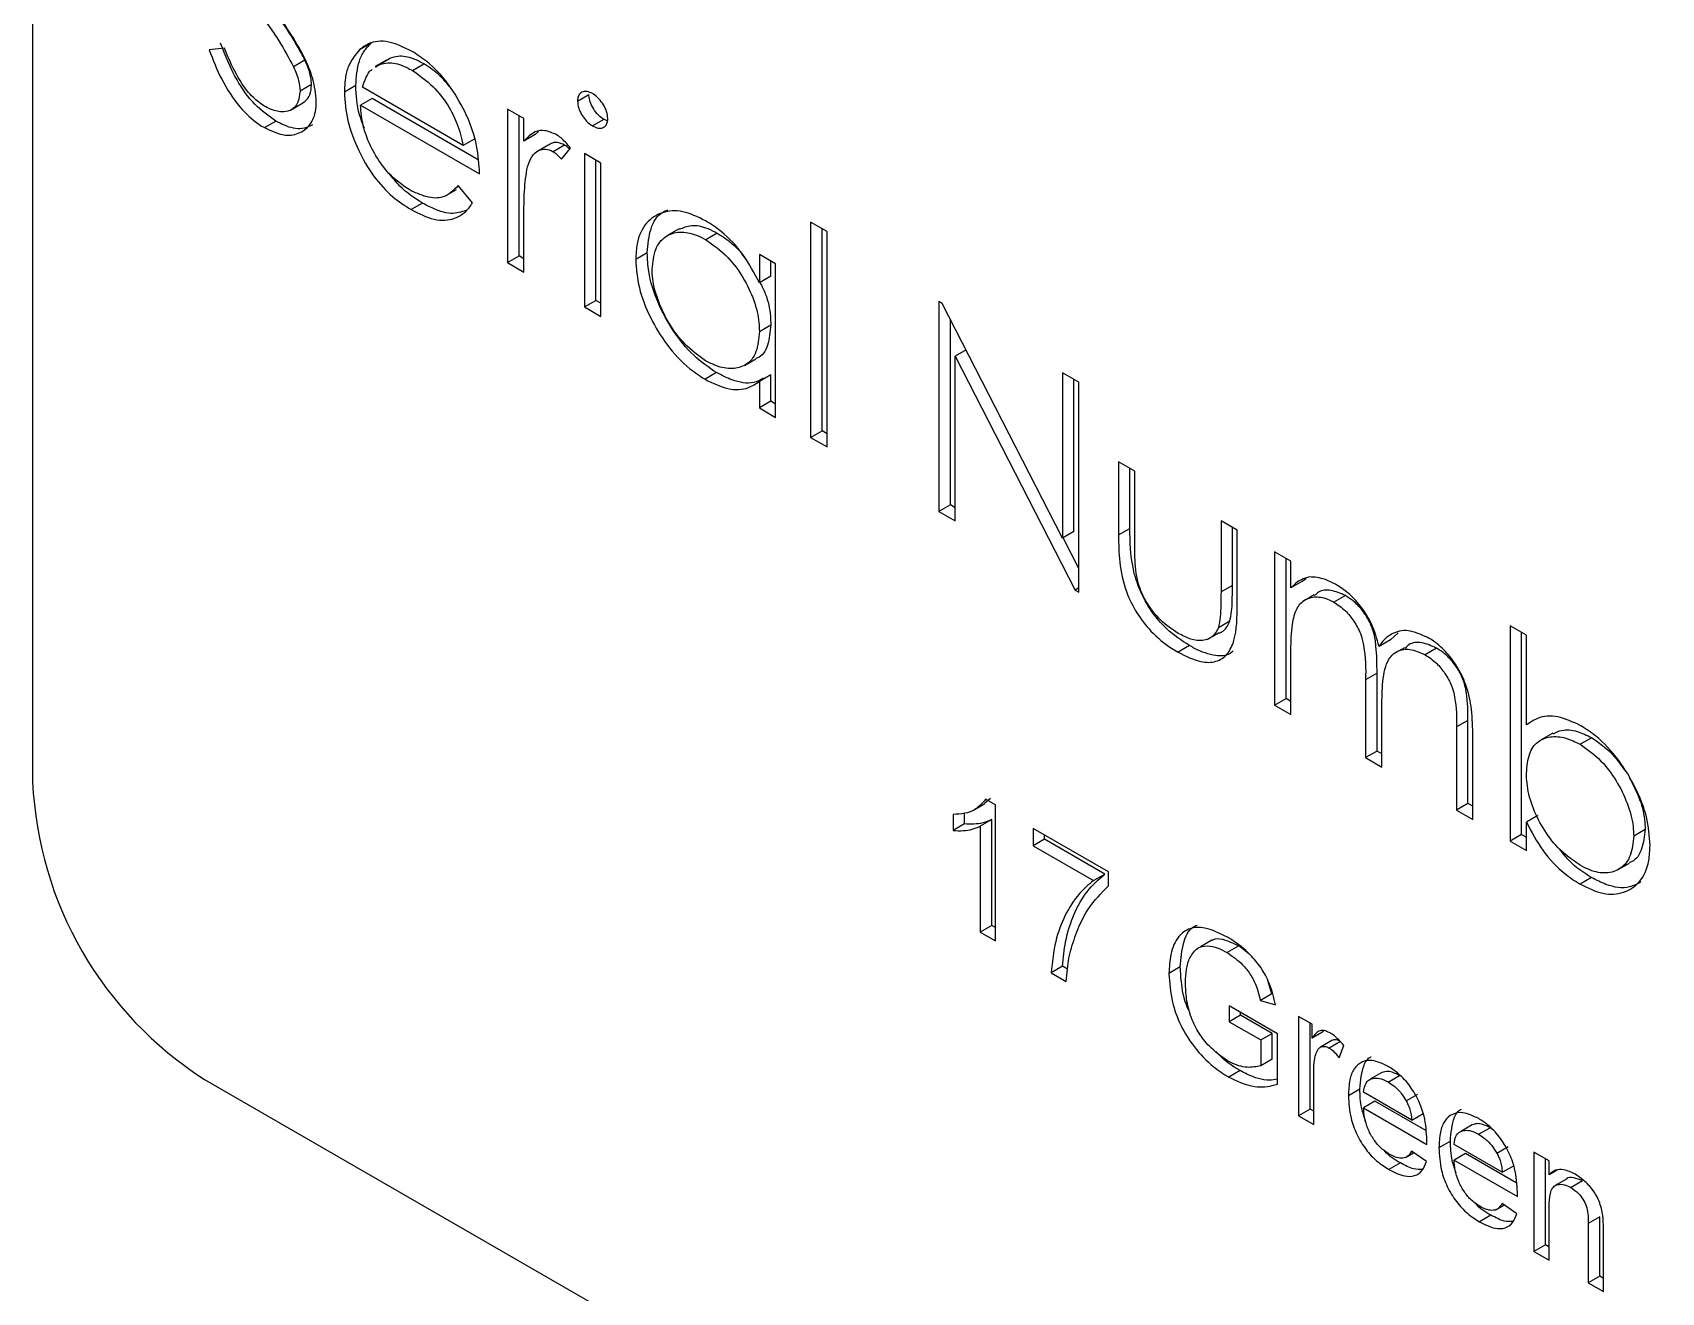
# Model space of a CAD drawing. Extents: x 75 to 2075, y 25 to 1460.
# Drawn here: x 1891.47 to 1911.57, y 1000.52 to 1016.08 of the extents above; entities that cross this region are included whole.
import ezdxf

# ---------------------------------------------------------------- set-up
doc = ezdxf.new("R2010")
doc.units = 0
doc.header["$LTSCALE"] = 5
doc.linetypes.add('SLD-KATı', pattern=[0])
doc.layers.get('0').update_dxf_attribs({"linetype": 'CONTINUOUS'})

msp = doc.modelspace()

# ---------------------------------------------------------------- linework, layer by layer
at = {"color": 7, "linetype": 'SLD-KATı'}
for p, q in [((1891.466, 1067.254), (1891.466, 1006.829)), ((1893.835, 1015.892), (1893.645, 1015.87)), ((1895.645, 1015.954), (1895.503, 1015.872)), ((1894.829, 1015.743), (1894.687, 1015.662)), ((1895.836, 1015.744), (1895.695, 1015.663)), ((1895.698, 1015.657), (1895.732, 1015.683)), ((1895.732, 1015.683), (1895.874, 1015.764)), ((1896.155, 1015.616), (1896.296, 1015.698)), ((1894.909, 1015.443), (1894.768, 1015.361)), ((1895.456, 1015.43), (1895.315, 1015.348)), ((1895.657, 1015.269), (1895.516, 1015.188)), ((1896.782, 1014.689), (1895.537, 1015.408)), ((1896.965, 1014.514), (1895.657, 1015.269)), ((1898.193, 1015.237), (1898.334, 1015.318)), ((1894.649, 1015.125), (1894.79, 1015.207)), ((1895.516, 1015.188), (1896.984, 1014.34)), ((1897.329, 1015.138), (1897.329, 1013.243)), ((1897.531, 1015.022), (1897.329, 1015.138)), ((1897.471, 1013.325), (1897.471, 1015.056)), ((1897.531, 1014.743), (1897.531, 1015.022)), ((1894.328, 1014.91), (1894.469, 1014.991)), ((1897.672, 1014.824), (1897.531, 1014.743)), ((1897.672, 1014.824), (1897.711, 1014.862)), ((1898.52, 1015.012), (1898.379, 1014.931)), ((1896.924, 1014.771), (1896.782, 1014.689)), ((1897.83, 1014.694), (1897.689, 1014.612)), ((1898.034, 1014.695), (1897.893, 1014.613)), ((1897.996, 1014.52), (1898.106, 1014.658)), ((1898.279, 1014.589), (1898.279, 1012.695)), ((1898.481, 1014.473), (1898.279, 1014.589)), ((1898.421, 1012.777), (1898.421, 1014.508)), ((1898.481, 1012.579), (1898.481, 1014.473)), ((1896.557, 1014.062), (1896.698, 1014.144)), ((1896.898, 1013.982), (1896.719, 1014.194)), ((1896.281, 1013.978), (1896.14, 1013.897)), ((1897.531, 1013.127), (1897.531, 1013.764)), ((1899.449, 1013.661), (1899.307, 1013.58)), ((1899.918, 1013.607), (1899.777, 1013.526)), ((1901.071, 1013.742), (1901.071, 1011.083)), ((1901.273, 1013.626), (1901.071, 1013.742)), ((1901.213, 1011.165), (1901.213, 1013.661)), ((1901.273, 1010.967), (1901.273, 1013.626)), ((1897.329, 1013.243), (1897.471, 1013.325)), ((1897.329, 1013.243), (1897.531, 1013.127)), ((1897.531, 1013.29), (1897.471, 1013.325)), ((1899.054, 1013.364), (1898.912, 1013.282)), ((1900.639, 1013.227), (1900.438, 1013.343)), ((1900.438, 1013.343), (1900.438, 1012.993)), ((1900.579, 1013.074), (1900.579, 1013.262)), ((1900.639, 1011.332), (1900.639, 1013.227)), ((1900.579, 1013.074), (1900.438, 1012.993)), ((1898.279, 1012.695), (1898.421, 1012.777)), ((1898.279, 1012.695), (1898.481, 1012.579)), ((1898.481, 1012.742), (1898.421, 1012.777)), ((1902.696, 1012.737), (1902.654, 1012.762)), ((1902.654, 1012.762), (1902.654, 1010.169)), ((1904.18, 1009.841), (1902.696, 1012.737)), ((1900.438, 1012.392), (1900.579, 1012.474)), ((1902.796, 1010.251), (1902.796, 1012.544)), ((1900.255, 1011.974), (1900.396, 1012.055)), ((1902.989, 1012.166), (1902.856, 1012.089)), ((1902.856, 1010.053), (1902.856, 1012.089)), ((1902.856, 1012.089), (1904.335, 1009.199)), ((1899.909, 1011.884), (1899.768, 1011.802)), ((1900.579, 1011.858), (1900.438, 1011.776)), ((1900.579, 1011.53), (1900.579, 1011.858)), ((1904.381, 1011.765), (1904.18, 1011.881)), ((1904.18, 1011.881), (1904.18, 1009.841)), ((1904.321, 1009.922), (1904.321, 1011.8)), ((1900.438, 1011.776), (1900.438, 1011.449)), ((1904.381, 1009.172), (1904.381, 1011.765)), ((1900.579, 1011.53), (1900.438, 1011.449)), ((1900.438, 1011.449), (1900.639, 1011.332)), ((1900.639, 1011.496), (1900.579, 1011.53)), ((1901.071, 1011.083), (1901.213, 1011.165)), ((1901.071, 1011.083), (1901.273, 1010.967)), ((1901.273, 1011.13), (1901.213, 1011.165)), ((1904.87, 1010.784), (1904.87, 1009.879)), ((1905.072, 1010.668), (1904.87, 1010.784)), ((1905.012, 1009.961), (1905.012, 1010.703)), ((1905.072, 1009.789), (1905.072, 1010.668)), ((1902.796, 1010.251), (1902.654, 1010.169)), ((1902.856, 1010.216), (1902.796, 1010.251)), ((1902.654, 1010.169), (1902.856, 1010.053)), ((1906.338, 1009.937), (1906.137, 1010.053)), ((1906.137, 1010.053), (1906.137, 1009.175)), ((1904.321, 1009.922), (1904.18, 1009.841)), ((1904.381, 1009.467), (1904.188, 1009.845)), ((1904.87, 1009.879), (1905.012, 1009.961)), ((1906.278, 1009.256), (1906.278, 1009.972)), ((1906.338, 1009.015), (1906.338, 1009.937)), ((1906.799, 1009.671), (1906.799, 1007.777)), ((1907, 1009.555), (1906.799, 1009.671)), ((1906.94, 1007.858), (1906.94, 1009.59)), ((1907, 1009.226), (1907, 1009.555)), ((1904.381, 1009.225), (1904.335, 1009.199)), ((1904.335, 1009.199), (1904.381, 1009.172)), ((1906.278, 1009.256), (1906.137, 1009.175)), ((1907.142, 1009.307), (1907, 1009.226)), ((1907.142, 1009.307), (1907.187, 1009.347)), ((1907.172, 1009.073), (1907.145, 1009.057)), ((1907.286, 1009.139), (1907.191, 1009.083)), ((1907.672, 1009.131), (1907.531, 1009.049)), ((1906.245, 1008.814), (1906.104, 1008.732)), ((1905.962, 1008.588), (1906.029, 1008.627)), ((1906.035, 1008.63), (1906.104, 1008.67)), ((1908.23, 1008.584), (1908.088, 1008.503)), ((1908.23, 1008.584), (1908.322, 1008.67)), ((1909.907, 1008.641), (1909.706, 1008.757)), ((1909.706, 1008.757), (1909.706, 1006.098)), ((1909.847, 1006.18), (1909.847, 1008.676)), ((1909.907, 1007.533), (1909.907, 1008.641)), ((1905.747, 1008.514), (1905.606, 1008.432)), ((1907, 1007.66), (1907, 1008.457)), ((1908.306, 1008.432), (1908.261, 1008.406)), ((1908.403, 1008.487), (1908.329, 1008.445)), ((1908.796, 1008.482), (1908.655, 1008.4)), ((1908.063, 1008.174), (1907.921, 1008.092)), ((1907.921, 1008.092), (1907.921, 1007.129)), ((1908.063, 1007.21), (1908.063, 1008.174)), ((1906.799, 1007.777), (1906.94, 1007.858)), ((1906.799, 1007.777), (1907, 1007.66)), ((1907, 1007.824), (1906.94, 1007.858)), ((1908.123, 1007.012), (1908.123, 1007.749)), ((1909.185, 1007.589), (1909.044, 1007.508)), ((1909.185, 1006.562), (1909.185, 1007.589)), ((1909.044, 1007.508), (1909.044, 1006.481)), ((1909.245, 1006.364), (1909.245, 1007.39)), ((1910.232, 1007.431), (1910.09, 1007.349)), ((1910.713, 1007.375), (1910.572, 1007.294)), ((1908.063, 1007.21), (1907.921, 1007.129)), ((1908.123, 1007.176), (1908.063, 1007.21)), ((1907.921, 1007.129), (1908.123, 1007.012)), ((1903.219, 1006.565), (1903.292, 1006.627)), ((1903.351, 1006.546), (1903.231, 1006.615)), ((1902.829, 1006.427), (1902.829, 1006.229)), ((1902.971, 1006.311), (1902.971, 1006.441)), ((1903.08, 1006.479), (1903.093, 1006.487)), ((1903.102, 1006.492), (1903.221, 1006.561)), ((1903.351, 1004.868), (1903.351, 1006.546)), ((1909.185, 1006.562), (1909.044, 1006.481)), ((1909.044, 1006.481), (1909.245, 1006.364)), ((1909.245, 1006.528), (1909.185, 1006.562)), ((1910.049, 1006.414), (1909.907, 1006.333)), ((1902.971, 1006.311), (1902.829, 1006.229)), ((1903.306, 1006.364), (1903.164, 1006.283)), ((1903.164, 1006.283), (1903.164, 1004.975)), ((1903.306, 1005.057), (1903.306, 1006.364)), ((1904.748, 1005.718), (1903.816, 1006.255)), ((1903.816, 1006.255), (1903.816, 1006.04)), ((1903.958, 1006.122), (1903.958, 1006.174)), ((1909.847, 1006.18), (1909.706, 1006.098)), ((1909.847, 1006.18), (1909.907, 1006.145)), ((1909.907, 1005.982), (1909.907, 1006.333)), ((1911.373, 1006.243), (1911.231, 1006.161)), ((1903.958, 1006.122), (1903.816, 1006.04)), ((1903.816, 1006.04), (1904.561, 1005.61)), ((1904.703, 1005.692), (1903.958, 1006.122)), ((1909.706, 1006.098), (1909.907, 1005.982)), ((1911.038, 1005.746), (1911.179, 1005.827)), ((1904.561, 1005.61), (1904.703, 1005.692)), ((1904.748, 1005.544), (1904.748, 1005.718)), ((1910.712, 1005.648), (1910.57, 1005.566)), ((1903.306, 1005.057), (1903.164, 1004.975)), ((1903.164, 1004.975), (1903.351, 1004.868)), ((1903.351, 1005.031), (1903.306, 1005.057)), ((1906.023, 1004.873), (1905.882, 1004.791)), ((1906.355, 1004.803), (1906.214, 1004.721)), ((1906.48, 1004.708), (1906.355, 1004.803)), ((1904.181, 1004.552), (1904.04, 1004.47)), ((1904.04, 1004.47), (1904.226, 1004.363)), ((1904.24, 1004.518), (1904.181, 1004.552)), ((1905.634, 1004.544), (1905.493, 1004.462)), ((1906.764, 1004.211), (1906.714, 1004.376)), ((1906.764, 1004.211), (1906.623, 1004.13)), ((1906.834, 1003.718), (1906.238, 1004.062)), ((1906.238, 1004.062), (1906.238, 1003.868)), ((1906.379, 1003.95), (1906.379, 1003.98)), ((1906.623, 1004.13), (1906.81, 1004.076)), ((1906.379, 1003.95), (1906.238, 1003.868)), ((1906.238, 1003.868), (1906.629, 1003.642)), ((1906.77, 1003.724), (1906.379, 1003.95)), ((1907.262, 1003.836), (1907.095, 1003.933)), ((1907.095, 1003.933), (1907.095, 1002.707)), ((1907.236, 1002.788), (1907.236, 1003.851)), ((1907.262, 1003.665), (1907.262, 1003.836)), ((1906.629, 1003.642), (1906.77, 1003.724)), ((1906.629, 1003.642), (1906.629, 1003.324)), ((1906.77, 1003.406), (1906.77, 1003.724)), ((1906.834, 1003.097), (1906.834, 1003.718)), ((1907.404, 1003.746), (1907.262, 1003.665)), ((1907.505, 1003.636), (1907.364, 1003.554)), ((1907.613, 1003.624), (1907.472, 1003.543)), ((1907.595, 1003.421), (1907.653, 1003.574)), ((1906.77, 1003.406), (1906.629, 1003.324)), ((1893.588, 1003.155), (1960.056, 964.784)), ((1906.375, 1003.264), (1906.233, 1003.182)), ((1907.281, 1002.599), (1907.281, 1003.25)), ((1908.122, 1003.239), (1907.98, 1003.158)), ((1908.199, 1003.123), (1908.341, 1003.205)), ((1907.851, 1003.036), (1907.709, 1002.954)), ((1908.492, 1002.653), (1907.896, 1002.997)), ((1908.423, 1002.891), (1908.565, 1002.972)), ((1907.236, 1002.788), (1907.095, 1002.707)), ((1907.281, 1002.762), (1907.236, 1002.788)), ((1908.037, 1002.885), (1907.896, 1002.804)), ((1907.896, 1002.804), (1908.677, 1002.352)), ((1908.664, 1002.523), (1908.037, 1002.885)), ((1907.095, 1002.707), (1907.281, 1002.599)), ((1908.492, 1002.653), (1908.633, 1002.735)), ((1909.239, 1002.594), (1909.098, 1002.513)), ((1909.317, 1002.478), (1909.458, 1002.559)), ((1908.968, 1002.391), (1908.827, 1002.309)), ((1909.609, 1002.008), (1909.013, 1002.352)), ((1908.413, 1002.191), (1908.515, 1002.249)), ((1908.672, 1002.14), (1908.49, 1002.267)), ((1909.155, 1002.24), (1909.013, 1002.158)), ((1909.013, 1002.158), (1909.795, 1001.707)), ((1909.782, 1001.878), (1909.155, 1002.24)), ((1909.541, 1002.246), (1909.682, 1002.327)), ((1910.187, 1002.148), (1910, 1002.255)), ((1910, 1002.255), (1910, 1001.029)), ((1910.142, 1001.111), (1910.142, 1002.174)), ((1910.187, 1001.977), (1910.187, 1002.148)), ((1908.351, 1002.123), (1908.21, 1002.041)), ((1909.609, 1002.008), (1909.751, 1002.089)), ((1910.285, 1002.033), (1910.187, 1001.977)), ((1910.402, 1001.925), (1910.26, 1001.843)), ((1910.6, 1001.901), (1910.458, 1001.819)), ((1909.531, 1001.545), (1909.633, 1001.604)), ((1909.79, 1001.495), (1909.607, 1001.622)), ((1910.187, 1000.922), (1910.187, 1001.579)), ((1909.469, 1001.478), (1909.327, 1001.396)), ((1910.812, 1001.456), (1910.671, 1001.374)), ((1910.671, 1001.374), (1910.671, 1000.642)), ((1910.812, 1000.724), (1910.812, 1001.456)), ((1910.857, 1000.535), (1910.857, 1001.285)), ((1910.142, 1001.111), (1910, 1001.029)), ((1910, 1001.029), (1910.187, 1000.922)), ((1910.187, 1001.085), (1910.142, 1001.111)), ((1910.812, 1000.724), (1910.671, 1000.642)), ((1910.671, 1000.642), (1910.857, 1000.535)), ((1910.857, 1000.698), (1910.812, 1000.724))]:
    msp.add_line(p, q, dxfattribs=at)
msp.add_arc((1896.072, 1007.039), 4.61, 182.6055, 237.3945, dxfattribs=at)
for points, knots in [([(1894.282, 1016.309), (1894.321, 1016.255), (1894.397, 1016.147), (1894.539, 1015.936), (1894.629, 1015.769), (1894.687, 1015.662)], [0, 0, 0, 0, 0.261054, 0.52219, 1, 1, 1, 1]), ([(1894.829, 1015.743), (1894.798, 1015.803), (1894.737, 1015.921), (1894.601, 1016.138), (1894.493, 1016.291), (1894.424, 1016.391)], [0, 0, 0, 0, 0.26143, 0.522533, 1, 1, 1, 1]), ([(1894.969, 1015.241), (1894.96, 1015.33), (1894.941, 1015.508), (1894.813, 1015.806), (1894.641, 1016.095), (1894.508, 1016.286), (1894.44, 1016.383)], [0, 0, 0, 0, 0.232657, 0.465214, 0.729892, 1, 1, 1, 1]), ([(1893.645, 1015.87), (1893.693, 1015.748), (1893.789, 1015.502), (1894.003, 1015.168), (1894.201, 1014.987), (1894.305, 1014.923), (1894.328, 1014.91)], [0, 0, 0, 0, 0.320597, 0.645857, 0.923824, 1, 1, 1, 1]), ([(1894.469, 1014.991), (1894.38, 1015.054), (1894.202, 1015.179), (1893.953, 1015.532), (1893.847, 1015.799), (1893.787, 1015.952)], [0, 0, 0, 0, 0.29898, 0.599761, 1, 1, 1, 1]), ([(1894.328, 1015.175), (1894.28, 1015.209), (1894.179, 1015.279), (1894.021, 1015.487), (1893.911, 1015.701), (1893.852, 1015.85), (1893.835, 1015.892)], [0, 0, 0, 0, 0.220338, 0.46361, 0.846905, 1, 1, 1, 1]), ([(1895.503, 1015.872), (1895.451, 1015.81), (1895.371, 1015.715), (1895.322, 1015.521), (1895.317, 1015.406), (1895.315, 1015.348)], [0, 0, 0, 0, 0.484284, 0.738199, 1, 1, 1, 1]), ([(1895.456, 1015.43), (1895.464, 1015.536), (1895.476, 1015.697), (1895.556, 1015.861), (1895.615, 1015.922), (1895.645, 1015.954)], [0, 0, 0, 0, 0.484097, 0.738033, 1, 1, 1, 1]), ([(1896.145, 1015.855), (1896.049, 1015.901), (1895.857, 1015.994), (1895.637, 1015.973), (1895.539, 1015.899), (1895.503, 1015.872)], [0, 0, 0, 0, 0.38828, 0.780901, 1, 1, 1, 1]), ([(1896.805, 1015.101), (1896.741, 1015.22), (1896.611, 1015.46), (1896.366, 1015.714), (1896.207, 1015.815), (1896.145, 1015.855)], [0, 0, 0, 0, 0.374972, 0.753953, 1, 1, 1, 1]), ([(1894.687, 1015.662), (1894.7, 1015.632), (1894.725, 1015.575), (1894.759, 1015.471), (1894.764, 1015.403), (1894.768, 1015.361)], [0, 0, 0, 0, 0.297077, 0.559859, 1, 1, 1, 1]), ([(1894.909, 1015.443), (1894.908, 1015.47), (1894.904, 1015.542), (1894.871, 1015.648), (1894.839, 1015.72), (1894.829, 1015.743)], [0, 0, 0, 0, 0.287426, 0.767712, 1, 1, 1, 1]), ([(1895.537, 1015.408), (1895.553, 1015.45), (1895.58, 1015.526), (1895.62, 1015.601), (1895.651, 1015.623), (1895.657, 1015.627)], [0, 0, 0, 0, 0.508349, 0.9045, 1, 1, 1, 1]), ([(1895.732, 1015.683), (1895.763, 1015.693), (1895.848, 1015.721), (1895.996, 1015.699), (1896.11, 1015.64), (1896.155, 1015.616)], [0, 0, 0, 0, 0.255523, 0.702185, 1, 1, 1, 1]), ([(1896.296, 1015.698), (1896.254, 1015.72), (1896.143, 1015.778), (1895.994, 1015.803), (1895.907, 1015.775), (1895.874, 1015.764)], [0, 0, 0, 0, 0.278815, 0.72464, 1, 1, 1, 1]), ([(1896.155, 1015.616), (1896.242, 1015.555), (1896.399, 1015.444), (1896.59, 1015.204), (1896.722, 1014.948), (1896.761, 1014.78), (1896.782, 1014.689)], [0, 0, 0, 0, 0.302782, 0.546022, 0.752273, 1, 1, 1, 1]), ([(1896.614, 1015.419), (1896.567, 1015.474), (1896.466, 1015.589), (1896.355, 1015.661), (1896.296, 1015.698)], [0, 0, 0, 0, 0.478191, 1, 1, 1, 1]), ([(1894.789, 1015.209), (1894.815, 1015.225), (1894.87, 1015.26), (1894.905, 1015.351), (1894.908, 1015.42), (1894.909, 1015.443)], [0, 0, 0, 0, 0.381103, 0.7946892, 1, 1, 1, 1]), ([(1895.564, 1014.899), (1895.542, 1014.956), (1895.47, 1015.14), (1895.462, 1015.311), (1895.456, 1015.43)], [0, 0, 0, 0, 0.3085672, 1, 1, 1, 1]), ([(1894.768, 1015.361), (1894.762, 1015.309), (1894.75, 1015.21), (1894.671, 1015.126), (1894.556, 1015.096), (1894.436, 1015.118), (1894.354, 1015.162), (1894.328, 1015.175)], [0, 0, 0, 0, 0.222682, 0.424959, 0.615186, 0.879257, 1, 1, 1, 1]), ([(1894.328, 1014.91), (1894.416, 1014.869), (1894.577, 1014.794), (1894.774, 1014.836), (1894.914, 1014.951), (1894.966, 1015.109), (1894.969, 1015.216), (1894.969, 1015.241)], [0, 0, 0, 0, 0.266504, 0.490055, 0.712948, 0.931649, 1, 1, 1, 1]), ([(1895.315, 1015.348), (1895.323, 1015.233), (1895.34, 1015.002), (1895.477, 1014.637), (1895.666, 1014.305), (1895.9, 1014.051), (1896.063, 1013.946), (1896.14, 1013.897)], [0, 0, 0, 0, 0.216844, 0.434534, 0.629221, 0.824935, 1, 1, 1, 1]), ([(1898.379, 1015.33), (1898.356, 1015.341), (1898.307, 1015.363), (1898.246, 1015.352), (1898.205, 1015.315), (1898.194, 1015.268), (1898.193, 1015.242), (1898.193, 1015.237)], [0, 0, 0, 0, 0.247273, 0.513147, 0.746708, 0.952646, 1, 1, 1, 1]), ([(1898.193, 1015.237), (1898.196, 1015.208), (1898.201, 1015.155), (1898.241, 1015.073), (1898.291, 1015.001), (1898.34, 1014.955), (1898.371, 1014.936), (1898.379, 1014.931)], [0, 0, 0, 0, 0.243302, 0.464862, 0.671148, 0.909682, 1, 1, 1, 1]), ([(1898.52, 1015.012), (1898.498, 1015.028), (1898.45, 1015.06), (1898.389, 1015.141), (1898.347, 1015.226), (1898.336, 1015.285), (1898.334, 1015.313), (1898.334, 1015.318)], [0, 0, 0, 0, 0.242285, 0.511418, 0.745084, 0.956781, 1, 1, 1, 1]), ([(1898.567, 1015.021), (1898.564, 1015.049), (1898.559, 1015.105), (1898.515, 1015.193), (1898.459, 1015.271), (1898.41, 1015.31), (1898.383, 1015.327), (1898.379, 1015.33)], [0, 0, 0, 0, 0.247099, 0.474151, 0.718086, 0.957422, 1, 1, 1, 1]), ([(1896.115, 1014.144), (1896.029, 1014.203), (1895.878, 1014.309), (1895.697, 1014.559), (1895.577, 1014.808), (1895.524, 1015.024), (1895.518, 1015.144), (1895.516, 1015.188)], [0, 0, 0, 0, 0.268429, 0.474284, 0.679807, 0.882948, 1, 1, 1, 1]), ([(1896.984, 1014.34), (1896.977, 1014.454), (1896.964, 1014.682), (1896.876, 1014.95), (1896.812, 1015.086), (1896.805, 1015.101)], [0, 0, 0, 0, 0.4696942, 0.9435338, 1, 1, 1, 1]), ([(1898.379, 1014.931), (1898.402, 1014.92), (1898.447, 1014.898), (1898.505, 1014.905), (1898.546, 1014.934), (1898.565, 1014.978), (1898.566, 1015.009), (1898.567, 1015.021)], [0, 0, 0, 0, 0.240536, 0.47352, 0.706077, 0.886791, 1, 1, 1, 1]), ([(1894.922, 1014.944), (1894.88, 1014.924), (1894.781, 1014.879), (1894.615, 1014.914), (1894.504, 1014.972), (1894.469, 1014.991)], [0, 0, 0, 0, 0.339886, 0.788929, 1, 1, 1, 1]), ([(1897.931, 1014.824), (1897.883, 1014.845), (1897.788, 1014.886), (1897.643, 1014.861), (1897.573, 1014.788), (1897.531, 1014.743)], [0, 0, 0, 0, 0.284383, 0.562776, 1, 1, 1, 1]), ([(1898.106, 1014.658), (1898.086, 1014.683), (1898.049, 1014.728), (1897.989, 1014.785), (1897.951, 1014.811), (1897.931, 1014.824)], [0, 0, 0, 0, 0.38004, 0.6845682, 1, 1, 1, 1]), ([(1898.565, 1014.996), (1898.555, 1014.998), (1898.54, 1015.002), (1898.525, 1015.01), (1898.52, 1015.012)], [0, 0, 0, 0, 0.691602, 1, 1, 1, 1]), ([(1897.567, 1014.393), (1897.58, 1014.438), (1897.608, 1014.527), (1897.679, 1014.618), (1897.77, 1014.651), (1897.845, 1014.638), (1897.884, 1014.618), (1897.893, 1014.613)], [0, 0, 0, 0, 0.275384, 0.553059, 0.771598, 0.946876, 1, 1, 1, 1]), ([(1898.034, 1014.695), (1898.003, 1014.708), (1897.941, 1014.733), (1897.873, 1014.722), (1897.844, 1014.698), (1897.833, 1014.689)], [0, 0, 0, 0, 0.40265, 0.786749, 1, 1, 1, 1]), ([(1897.893, 1014.613), (1897.902, 1014.607), (1897.92, 1014.595), (1897.955, 1014.564), (1897.98, 1014.538), (1897.996, 1014.52)], [0, 0, 0, 0, 0.251478, 0.503507, 1, 1, 1, 1]), ([(1898.096, 1014.645), (1898.093, 1014.648), (1898.073, 1014.668), (1898.052, 1014.682), (1898.034, 1014.695)], [0, 0, 0, 0, 0.154536, 1, 1, 1, 1]), ([(1896.281, 1013.978), (1896.184, 1014.039), (1896.036, 1014.131), (1895.91, 1014.29), (1895.867, 1014.344)], [0, 0, 0, 0, 0.656253, 1, 1, 1, 1]), ([(1897.531, 1013.764), (1897.531, 1013.818), (1897.532, 1013.927), (1897.535, 1014.142), (1897.554, 1014.293), (1897.567, 1014.393)], [0, 0, 0, 0, 0.25039, 0.500787, 1, 1, 1, 1]), ([(1896.719, 1014.194), (1896.662, 1014.136), (1896.561, 1014.031), (1896.333, 1014.04), (1896.186, 1014.11), (1896.115, 1014.144)], [0, 0, 0, 0, 0.392091, 0.706401, 1, 1, 1, 1]), ([(1896.14, 1013.897), (1896.235, 1013.849), (1896.428, 1013.753), (1896.68, 1013.768), (1896.824, 1013.874), (1896.882, 1013.96), (1896.898, 1013.982)], [0, 0, 0, 0, 0.306667, 0.616528, 0.899603, 1, 1, 1, 1]), ([(1896.817, 1013.886), (1896.757, 1013.867), (1896.626, 1013.827), (1896.43, 1013.897), (1896.311, 1013.962), (1896.281, 1013.978)], [0, 0, 0, 0, 0.38484, 0.843026, 1, 1, 1, 1]), ([(1899.774, 1013.76), (1899.678, 1013.806), (1899.486, 1013.899), (1899.232, 1013.876), (1899.029, 1013.745), (1898.924, 1013.528), (1898.915, 1013.348), (1898.912, 1013.282)], [0, 0, 0, 0, 0.2134337, 0.4283343, 0.6410794, 0.8689962, 1, 1, 1, 1]), ([(1899.054, 1013.364), (1899.063, 1013.468), (1899.082, 1013.677), (1899.192, 1013.849), (1899.288, 1013.886), (1899.31, 1013.895)], [0, 0, 0, 0, 0.432462, 0.867982, 1, 1, 1, 1]), ([(1899.114, 1013.163), (1899.123, 1013.249), (1899.141, 1013.421), (1899.27, 1013.578), (1899.45, 1013.635), (1899.627, 1013.604), (1899.738, 1013.546), (1899.777, 1013.526)], [0, 0, 0, 0, 0.230183, 0.461337, 0.676711, 0.885564, 1, 1, 1, 1]), ([(1899.452, 1013.655), (1899.499, 1013.675), (1899.599, 1013.72), (1899.769, 1013.685), (1899.879, 1013.627), (1899.918, 1013.607)], [0, 0, 0, 0, 0.359887, 0.773417, 1, 1, 1, 1]), ([(1900.438, 1012.993), (1900.375, 1013.113), (1900.249, 1013.355), (1900.001, 1013.614), (1899.839, 1013.718), (1899.774, 1013.76)], [0, 0, 0, 0, 0.370457, 0.745251, 1, 1, 1, 1]), ([(1899.918, 1013.607), (1900.014, 1013.545), (1900.143, 1013.463), (1900.244, 1013.319), (1900.269, 1013.283)], [0, 0, 0, 0, 0.749051, 1, 1, 1, 1]), ([(1899.777, 1013.526), (1899.871, 1013.46), (1900.039, 1013.343), (1900.243, 1013.062), (1900.381, 1012.78), (1900.433, 1012.549), (1900.437, 1012.428), (1900.438, 1012.392)], [0, 0, 0, 0, 0.2701088, 0.4855163, 0.7006634, 0.9102827, 1, 1, 1, 1]), ([(1898.912, 1013.282), (1898.92, 1013.167), (1898.936, 1012.935), (1899.083, 1012.562), (1899.297, 1012.211), (1899.539, 1011.949), (1899.705, 1011.843), (1899.768, 1011.802)], [0, 0, 0, 0, 0.212997, 0.427716, 0.628913, 0.859583, 1, 1, 1, 1]), ([(1899.909, 1011.884), (1899.813, 1011.949), (1899.621, 1012.078), (1899.371, 1012.392), (1899.172, 1012.751), (1899.067, 1013.092), (1899.057, 1013.288), (1899.054, 1013.364)], [0, 0, 0, 0, 0.212995, 0.427763, 0.630336, 0.857997, 1, 1, 1, 1]), ([(1899.775, 1012.031), (1899.686, 1012.094), (1899.525, 1012.208), (1899.323, 1012.477), (1899.186, 1012.759), (1899.121, 1012.997), (1899.115, 1013.124), (1899.114, 1013.163)], [0, 0, 0, 0, 0.25775, 0.471199, 0.68484, 0.902997, 1, 1, 1, 1]), ([(1900.445, 1012.997), (1900.469, 1012.951), (1900.539, 1012.814), (1900.574, 1012.63), (1900.578, 1012.51), (1900.579, 1012.474)], [0, 0, 0, 0, 0.2615044, 0.7786578, 1, 1, 1, 1]), ([(1900.579, 1012.474), (1900.571, 1012.387), (1900.554, 1012.213), (1900.47, 1012.079), (1900.399, 1012.06), (1900.394, 1012.059)], [0, 0, 0, 0, 0.47845, 0.961885, 1, 1, 1, 1]), ([(1900.438, 1012.392), (1900.43, 1012.304), (1900.415, 1012.126), (1900.286, 1011.969), (1900.106, 1011.923), (1899.931, 1011.95), (1899.817, 1012.009), (1899.775, 1012.031)], [0, 0, 0, 0, 0.232886, 0.468197, 0.668171, 0.876245, 1, 1, 1, 1]), ([(1899.768, 1011.802), (1899.863, 1011.756), (1900.055, 1011.663), (1900.287, 1011.674), (1900.395, 1011.747), (1900.438, 1011.776)], [0, 0, 0, 0, 0.373819, 0.75104, 1, 1, 1, 1]), ([(1900.485, 1011.816), (1900.447, 1011.794), (1900.341, 1011.734), (1900.131, 1011.771), (1899.972, 1011.852), (1899.909, 1011.884)], [0, 0, 0, 0, 0.249673, 0.701376, 1, 1, 1, 1]), ([(1904.87, 1009.879), (1904.873, 1009.769), (1904.877, 1009.548), (1904.942, 1009.214), (1905.09, 1008.913), (1905.283, 1008.664), (1905.465, 1008.516), (1905.579, 1008.448), (1905.606, 1008.432)], [0, 0, 0, 0, 0.214485, 0.431206, 0.586837, 0.742536, 0.938348, 1, 1, 1, 1]), ([(1905.747, 1008.514), (1905.651, 1008.576), (1905.485, 1008.684), (1905.272, 1008.933), (1905.128, 1009.192), (1905.018, 1009.554), (1905.014, 1009.797), (1905.012, 1009.961)], [0, 0, 0, 0, 0.216106, 0.373669, 0.531433, 0.68332, 1, 1, 1, 1]), ([(1905.104, 1009.328), (1905.095, 1009.382), (1905.079, 1009.489), (1905.073, 1009.641), (1905.072, 1009.74), (1905.072, 1009.789)], [0, 0, 0, 0, 0.336544, 0.667784, 1, 1, 1, 1]), ([(1905.608, 1008.664), (1905.533, 1008.714), (1905.403, 1008.801), (1905.238, 1009.003), (1905.144, 1009.183), (1905.114, 1009.291), (1905.104, 1009.328)], [0, 0, 0, 0, 0.345985, 0.605816, 0.866942, 1, 1, 1, 1]), ([(1906.245, 1008.814), (1906.254, 1008.853), (1906.271, 1008.933), (1906.276, 1009.084), (1906.278, 1009.193), (1906.278, 1009.256)], [0, 0, 0, 0, 0.2944634, 0.5876199, 1, 1, 1, 1]), ([(1907.228, 1009.361), (1907.194, 1009.352), (1907.133, 1009.335), (1907.059, 1009.284), (1907.02, 1009.245), (1907, 1009.226)], [0, 0, 0, 0, 0.390474, 0.693685, 1, 1, 1, 1]), ([(1907.566, 1009.261), (1907.519, 1009.286), (1907.437, 1009.328), (1907.323, 1009.357), (1907.26, 1009.36), (1907.228, 1009.361)], [0, 0, 0, 0, 0.403246, 0.698479, 1, 1, 1, 1]), ([(1907.672, 1009.131), (1907.612, 1009.157), (1907.492, 1009.209), (1907.359, 1009.196), (1907.308, 1009.145), (1907.292, 1009.13)], [0, 0, 0, 0, 0.410986, 0.820336, 1, 1, 1, 1]), ([(1908.088, 1008.503), (1908.062, 1008.597), (1908.016, 1008.759), (1907.875, 1008.992), (1907.723, 1009.158), (1907.613, 1009.231), (1907.566, 1009.261)], [0, 0, 0, 0, 0.307761, 0.530747, 0.801832, 1, 1, 1, 1]), ([(1905.606, 1008.432), (1905.702, 1008.384), (1905.867, 1008.3), (1906.079, 1008.304), (1906.224, 1008.397), (1906.331, 1008.628), (1906.336, 1008.861), (1906.338, 1009.015)], [0, 0, 0, 0, 0.218833, 0.377576, 0.536201, 0.693789, 1, 1, 1, 1]), ([(1906.137, 1009.175), (1906.136, 1009.121), (1906.135, 1009.017), (1906.131, 1008.864), (1906.113, 1008.776), (1906.104, 1008.732)], [0, 0, 0, 0, 0.35169, 0.674109, 1, 1, 1, 1]), ([(1907, 1008.457), (1907.002, 1008.565), (1907.006, 1008.755), (1907.061, 1008.979), (1907.174, 1009.093), (1907.32, 1009.128), (1907.448, 1009.093), (1907.519, 1009.055), (1907.531, 1009.049)], [0, 0, 0, 0, 0.2672185, 0.4686926, 0.6338718, 0.7989625, 0.9672248, 1, 1, 1, 1]), ([(1907.531, 1009.049), (1907.579, 1009.017), (1907.668, 1008.958), (1907.781, 1008.816), (1907.862, 1008.666), (1907.926, 1008.41), (1907.924, 1008.23), (1907.921, 1008.092)], [0, 0, 0, 0, 0.167006, 0.308976, 0.451219, 0.580917, 1, 1, 1, 1]), ([(1908.063, 1008.174), (1908.062, 1008.283), (1908.06, 1008.445), (1908.03, 1008.665), (1907.968, 1008.822), (1907.879, 1008.957), (1907.776, 1009.065), (1907.704, 1009.111), (1907.672, 1009.131)], [0, 0, 0, 0, 0.3316249, 0.489848, 0.6192297, 0.7485023, 0.8890839, 1, 1, 1, 1]), ([(1906.104, 1008.67), (1906.104, 1008.67), (1906.151, 1008.673), (1906.203, 1008.725), (1906.234, 1008.792), (1906.245, 1008.814)], [0, 0, 0, 0, 0.00191, 0.669982, 1, 1, 1, 1]), ([(1906.104, 1008.732), (1906.083, 1008.694), (1906.039, 1008.611), (1905.915, 1008.566), (1905.765, 1008.582), (1905.66, 1008.637), (1905.608, 1008.664)], [0, 0, 0, 0, 0.2294141, 0.4938979, 0.7474255, 1, 1, 1, 1]), ([(1908.69, 1008.613), (1908.607, 1008.649), (1908.442, 1008.722), (1908.239, 1008.672), (1908.136, 1008.575), (1908.094, 1008.511), (1908.088, 1008.503)], [0, 0, 0, 0, 0.326281, 0.653923, 0.95369, 1, 1, 1, 1]), ([(1909.245, 1007.39), (1909.243, 1007.501), (1909.24, 1007.698), (1909.184, 1007.988), (1909.072, 1008.232), (1908.93, 1008.427), (1908.795, 1008.548), (1908.714, 1008.598), (1908.69, 1008.613)], [0, 0, 0, 0, 0.260452, 0.465956, 0.62166, 0.777469, 0.933969, 1, 1, 1, 1]), ([(1906.285, 1008.445), (1906.272, 1008.433), (1906.217, 1008.383), (1906.053, 1008.379), (1905.878, 1008.44), (1905.768, 1008.502), (1905.747, 1008.514)], [0, 0, 0, 0, 0.10893, 0.448569, 0.892949, 1, 1, 1, 1]), ([(1908.123, 1007.749), (1908.124, 1007.857), (1908.127, 1008.074), (1908.177, 1008.336), (1908.312, 1008.455), (1908.468, 1008.484), (1908.591, 1008.429), (1908.655, 1008.4)], [0, 0, 0, 0, 0.2542145, 0.5114393, 0.6706436, 0.8298288, 1, 1, 1, 1]), ([(1908.796, 1008.482), (1908.735, 1008.509), (1908.612, 1008.564), (1908.475, 1008.549), (1908.424, 1008.495), (1908.409, 1008.479)], [0, 0, 0, 0, 0.410727, 0.822523, 1, 1, 1, 1]), ([(1908.655, 1008.4), (1908.703, 1008.369), (1908.791, 1008.31), (1908.906, 1008.171), (1908.987, 1008.022), (1909.046, 1007.788), (1909.045, 1007.627), (1909.044, 1007.508)], [0, 0, 0, 0, 0.177869, 0.32802, 0.478493, 0.61509, 1, 1, 1, 1]), ([(1909.185, 1007.589), (1909.185, 1007.699), (1909.185, 1007.854), (1909.138, 1008.078), (1909.063, 1008.227), (1908.964, 1008.357), (1908.871, 1008.436), (1908.814, 1008.471), (1908.796, 1008.482)], [0, 0, 0, 0, 0.3535231, 0.5014321, 0.6506903, 0.7853464, 0.9347754, 1, 1, 1, 1]), ([(1910.577, 1007.524), (1910.481, 1007.569), (1910.289, 1007.66), (1910.06, 1007.638), (1909.951, 1007.563), (1909.907, 1007.533)], [0, 0, 0, 0, 0.371603, 0.745951, 1, 1, 1, 1]), ([(1909.907, 1006.933), (1909.915, 1007.021), (1909.928, 1007.183), (1910.04, 1007.336), (1910.198, 1007.397), (1910.381, 1007.387), (1910.512, 1007.323), (1910.572, 1007.294)], [0, 0, 0, 0, 0.230994, 0.425691, 0.620407, 0.825108, 1, 1, 1, 1]), ([(1910.236, 1007.422), (1910.27, 1007.44), (1910.355, 1007.484), (1910.523, 1007.467), (1910.653, 1007.404), (1910.713, 1007.375)], [0, 0, 0, 0, 0.263135, 0.6605, 1, 1, 1, 1]), ([(1911.433, 1006.045), (1911.425, 1006.16), (1911.409, 1006.392), (1911.26, 1006.765), (1911.046, 1007.117), (1910.804, 1007.378), (1910.639, 1007.484), (1910.577, 1007.524)], [0, 0, 0, 0, 0.21312, 0.427972, 0.63062, 0.860351, 1, 1, 1, 1]), ([(1910.713, 1007.375), (1910.802, 1007.314), (1910.954, 1007.209), (1911.077, 1007.034), (1911.128, 1006.961)], [0, 0, 0, 0, 0.580182, 1, 1, 1, 1]), ([(1910.572, 1007.294), (1910.659, 1007.232), (1910.82, 1007.118), (1911.022, 1006.849), (1911.159, 1006.567), (1911.225, 1006.329), (1911.23, 1006.201), (1911.231, 1006.161)], [0, 0, 0, 0, 0.254776, 0.469571, 0.684648, 0.900941, 1, 1, 1, 1]), ([(1910.569, 1005.8), (1910.475, 1005.865), (1910.307, 1005.981), (1910.105, 1006.257), (1909.968, 1006.535), (1909.913, 1006.769), (1909.909, 1006.894), (1909.907, 1006.933)], [0, 0, 0, 0, 0.270501, 0.481114, 0.691346, 0.903248, 1, 1, 1, 1]), ([(1911.175, 1006.885), (1911.217, 1006.806), (1911.308, 1006.636), (1911.366, 1006.41), (1911.371, 1006.283), (1911.373, 1006.243)], [0, 0, 0, 0, 0.36705, 0.801177, 1, 1, 1, 1]), ([(1903.231, 1006.615), (1903.19, 1006.568), (1903.119, 1006.486), (1902.975, 1006.435), (1902.878, 1006.43), (1902.829, 1006.427)], [0, 0, 0, 0, 0.399263, 0.69568, 1, 1, 1, 1]), ([(1902.829, 1006.229), (1902.872, 1006.227), (1902.954, 1006.224), (1903.067, 1006.24), (1903.132, 1006.268), (1903.164, 1006.283)], [0, 0, 0, 0, 0.354473, 0.674906, 1, 1, 1, 1]), ([(1903.306, 1006.364), (1903.27, 1006.349), (1903.202, 1006.32), (1903.088, 1006.305), (1903.01, 1006.309), (1902.971, 1006.311)], [0, 0, 0, 0, 0.3548036, 0.6756109, 1, 1, 1, 1]), ([(1909.907, 1006.333), (1909.97, 1006.213), (1910.096, 1005.971), (1910.344, 1005.711), (1910.505, 1005.608), (1910.57, 1005.566)], [0, 0, 0, 0, 0.3707236, 0.7459969, 1, 1, 1, 1]), ([(1911.373, 1006.243), (1911.363, 1006.16), (1911.344, 1005.992), (1911.259, 1005.859), (1911.186, 1005.837), (1911.176, 1005.834)], [0, 0, 0, 0, 0.460962, 0.923816, 1, 1, 1, 1]), ([(1910.712, 1005.648), (1910.614, 1005.708), (1910.471, 1005.797), (1910.353, 1005.953), (1910.316, 1006.003)], [0, 0, 0, 0, 0.684172, 1, 1, 1, 1]), ([(1911.231, 1006.161), (1911.223, 1006.076), (1911.205, 1005.906), (1911.077, 1005.749), (1910.9, 1005.691), (1910.721, 1005.72), (1910.609, 1005.779), (1910.569, 1005.8)], [0, 0, 0, 0, 0.22799, 0.456915, 0.672354, 0.881389, 1, 1, 1, 1]), ([(1910.57, 1005.566), (1910.666, 1005.52), (1910.858, 1005.427), (1911.113, 1005.449), (1911.316, 1005.581), (1911.422, 1005.8), (1911.43, 1005.981), (1911.433, 1006.045)], [0, 0, 0, 0, 0.213114, 0.427717, 0.640119, 0.871617, 1, 1, 1, 1]), ([(1904.561, 1005.61), (1904.502, 1005.56), (1904.365, 1005.444), (1904.207, 1005.192), (1904.082, 1004.866), (1904.054, 1004.604), (1904.04, 1004.47)], [0, 0, 0, 0, 0.206281, 0.471058, 0.731394, 1, 1, 1, 1]), ([(1904.181, 1004.552), (1904.191, 1004.655), (1904.212, 1004.891), (1904.316, 1005.202), (1904.475, 1005.49), (1904.626, 1005.624), (1904.703, 1005.692)], [0, 0, 0, 0, 0.206691, 0.470014, 0.731246, 1, 1, 1, 1]), ([(1911.318, 1005.594), (1911.274, 1005.57), (1911.155, 1005.503), (1910.934, 1005.533), (1910.771, 1005.617), (1910.712, 1005.648)], [0, 0, 0, 0, 0.274457, 0.736693, 1, 1, 1, 1]), ([(1904.29, 1004.782), (1904.319, 1004.869), (1904.376, 1005.044), (1904.519, 1005.313), (1904.661, 1005.457), (1904.748, 1005.544)], [0, 0, 0, 0, 0.281575, 0.563349, 1, 1, 1, 1]), ([(1906.217, 1004.912), (1906.122, 1004.959), (1905.957, 1005.039), (1905.746, 1005.033), (1905.596, 1004.921), (1905.508, 1004.722), (1905.498, 1004.543), (1905.493, 1004.462)], [0, 0, 0, 0, 0.243052, 0.417423, 0.592714, 0.814274, 1, 1, 1, 1]), ([(1905.634, 1004.544), (1905.643, 1004.648), (1905.66, 1004.839), (1905.743, 1005.015), (1905.822, 1005.052), (1905.842, 1005.062)], [0, 0, 0, 0, 0.47195, 0.866106, 1, 1, 1, 1]), ([(1904.226, 1004.363), (1904.23, 1004.415), (1904.238, 1004.514), (1904.258, 1004.655), (1904.28, 1004.739), (1904.29, 1004.782)], [0, 0, 0, 0, 0.352908, 0.675611, 1, 1, 1, 1]), ([(1905.752, 1004.656), (1905.781, 1004.703), (1905.832, 1004.785), (1905.963, 1004.813), (1906.091, 1004.787), (1906.176, 1004.741), (1906.214, 1004.721)], [0, 0, 0, 0, 0.315167, 0.560257, 0.803938, 1, 1, 1, 1]), ([(1906.355, 1004.803), (1906.289, 1004.834), (1906.176, 1004.888), (1906.061, 1004.897), (1906.027, 1004.872), (1906.025, 1004.87)], [0, 0, 0, 0, 0.561514, 0.965596, 1, 1, 1, 1]), ([(1906.81, 1004.076), (1906.789, 1004.166), (1906.752, 1004.32), (1906.636, 1004.537), (1906.477, 1004.726), (1906.331, 1004.844), (1906.235, 1004.901), (1906.217, 1004.912)], [0, 0, 0, 0, 0.2631434, 0.4511656, 0.6388681, 0.932055, 1, 1, 1, 1]), ([(1905.698, 1004.353), (1905.7, 1004.408), (1905.704, 1004.491), (1905.726, 1004.589), (1905.743, 1004.634), (1905.752, 1004.656)], [0, 0, 0, 0, 0.492015, 0.744664, 1, 1, 1, 1]), ([(1906.214, 1004.721), (1906.278, 1004.676), (1906.38, 1004.607), (1906.503, 1004.456), (1906.581, 1004.299), (1906.608, 1004.191), (1906.623, 1004.13)], [0, 0, 0, 0, 0.346021, 0.544208, 0.744172, 1, 1, 1, 1]), ([(1905.493, 1004.462), (1905.501, 1004.347), (1905.515, 1004.142), (1905.631, 1003.82), (1905.809, 1003.537), (1906.021, 1003.319), (1906.169, 1003.224), (1906.233, 1003.182)], [0, 0, 0, 0, 0.2433446, 0.4320408, 0.621651, 0.8360231, 1, 1, 1, 1]), ([(1905.758, 1003.97), (1905.752, 1003.982), (1905.689, 1004.099), (1905.648, 1004.305), (1905.638, 1004.474), (1905.634, 1004.544)], [0, 0, 0, 0, 0.063796, 0.612398, 1, 1, 1, 1]), ([(1906.216, 1003.386), (1906.14, 1003.44), (1906.014, 1003.528), (1905.859, 1003.724), (1905.758, 1003.93), (1905.705, 1004.148), (1905.7, 1004.286), (1905.698, 1004.353)], [0, 0, 0, 0, 0.25964, 0.429134, 0.599189, 0.806762, 1, 1, 1, 1]), ([(1907.479, 1003.732), (1907.455, 1003.743), (1907.406, 1003.766), (1907.323, 1003.75), (1907.286, 1003.698), (1907.262, 1003.665)], [0, 0, 0, 0, 0.248365, 0.508618, 1, 1, 1, 1]), ([(1907.31, 1003.479), (1907.32, 1003.503), (1907.338, 1003.544), (1907.389, 1003.567), (1907.434, 1003.562), (1907.463, 1003.548), (1907.472, 1003.543)], [0, 0, 0, 0, 0.36441, 0.621315, 0.879577, 1, 1, 1, 1]), ([(1907.653, 1003.574), (1907.632, 1003.599), (1907.595, 1003.642), (1907.536, 1003.696), (1907.498, 1003.72), (1907.479, 1003.732)], [0, 0, 0, 0, 0.38674, 0.689141, 1, 1, 1, 1]), ([(1907.613, 1003.624), (1907.591, 1003.635), (1907.55, 1003.653), (1907.519, 1003.64), (1907.506, 1003.635)], [0, 0, 0, 0, 0.55416, 1, 1, 1, 1]), ([(1906.375, 1003.264), (1906.276, 1003.322), (1906.171, 1003.385), (1906.082, 1003.492), (1906.077, 1003.498)], [0, 0, 0, 0, 0.940228, 1, 1, 1, 1]), ([(1906.629, 1003.324), (1906.574, 1003.313), (1906.459, 1003.288), (1906.31, 1003.335), (1906.227, 1003.38), (1906.216, 1003.386)], [0, 0, 0, 0, 0.44634, 0.925943, 1, 1, 1, 1]), ([(1907.281, 1003.25), (1907.281, 1003.277), (1907.282, 1003.332), (1907.292, 1003.409), (1907.304, 1003.456), (1907.31, 1003.479)], [0, 0, 0, 0, 0.328443, 0.662581, 1, 1, 1, 1]), ([(1907.472, 1003.543), (1907.483, 1003.536), (1907.515, 1003.515), (1907.557, 1003.472), (1907.585, 1003.435), (1907.595, 1003.421)], [0, 0, 0, 0, 0.252302, 0.717766, 1, 1, 1, 1]), ([(1908.2, 1003.316), (1908.133, 1003.348), (1908.014, 1003.404), (1907.87, 1003.378), (1907.774, 1003.294), (1907.718, 1003.147), (1907.712, 1003.022), (1907.709, 1002.954)], [0, 0, 0, 0, 0.238843, 0.420255, 0.60132, 0.785857, 1, 1, 1, 1]), ([(1907.851, 1003.036), (1907.86, 1003.141), (1907.874, 1003.302), (1907.947, 1003.42), (1907.988, 1003.433), (1907.989, 1003.433)], [0, 0, 0, 0, 0.646304, 0.994181, 1, 1, 1, 1]), ([(1906.233, 1003.182), (1906.329, 1003.138), (1906.52, 1003.049), (1906.715, 1003.061), (1906.813, 1003.09), (1906.834, 1003.097)], [0, 0, 0, 0, 0.438181, 0.876753, 1, 1, 1, 1]), ([(1906.834, 1003.16), (1906.801, 1003.153), (1906.688, 1003.132), (1906.524, 1003.183), (1906.402, 1003.249), (1906.375, 1003.264)], [0, 0, 0, 0, 0.243162, 0.832368, 1, 1, 1, 1]), ([(1907.896, 1002.997), (1907.902, 1003.039), (1907.915, 1003.116), (1907.986, 1003.168), (1908.069, 1003.177), (1908.143, 1003.154), (1908.187, 1003.13), (1908.199, 1003.123)], [0, 0, 0, 0, 0.26686, 0.497851, 0.698822, 0.917598, 1, 1, 1, 1]), ([(1908.341, 1003.205), (1908.291, 1003.228), (1908.21, 1003.267), (1908.147, 1003.247), (1908.122, 1003.239)], [0, 0, 0, 0, 0.6053481, 1, 1, 1, 1]), ([(1908.678, 1002.407), (1908.673, 1002.503), (1908.664, 1002.661), (1908.577, 1002.905), (1908.46, 1003.095), (1908.327, 1003.235), (1908.238, 1003.292), (1908.2, 1003.316)], [0, 0, 0, 0, 0.292546, 0.48387, 0.675575, 0.860151, 1, 1, 1, 1]), ([(1907.709, 1002.954), (1907.714, 1002.863), (1907.722, 1002.711), (1907.806, 1002.474), (1907.92, 1002.288), (1908.061, 1002.137), (1908.16, 1002.073), (1908.21, 1002.041)], [0, 0, 0, 0, 0.272978, 0.458358, 0.644454, 0.820522, 1, 1, 1, 1]), ([(1907.921, 1002.644), (1907.904, 1002.695), (1907.857, 1002.832), (1907.853, 1002.958), (1907.851, 1003.036)], [0, 0, 0, 0, 0.3777614, 1, 1, 1, 1]), ([(1908.199, 1003.123), (1908.222, 1003.108), (1908.279, 1003.073), (1908.359, 1002.994), (1908.403, 1002.922), (1908.423, 1002.891)], [0, 0, 0, 0, 0.283535, 0.680519, 1, 1, 1, 1]), ([(1908.213, 1002.233), (1908.174, 1002.259), (1908.103, 1002.307), (1908.011, 1002.423), (1907.945, 1002.548), (1907.906, 1002.68), (1907.899, 1002.762), (1907.896, 1002.804)], [0, 0, 0, 0, 0.22349, 0.41354, 0.603329, 0.799902, 1, 1, 1, 1]), ([(1908.423, 1002.891), (1908.438, 1002.86), (1908.463, 1002.809), (1908.483, 1002.728), (1908.489, 1002.68), (1908.492, 1002.653)], [0, 0, 0, 0, 0.38065, 0.647269, 1, 1, 1, 1]), ([(1909.318, 1002.671), (1909.25, 1002.703), (1909.132, 1002.759), (1908.987, 1002.733), (1908.891, 1002.649), (1908.835, 1002.502), (1908.83, 1002.377), (1908.827, 1002.309)], [0, 0, 0, 0, 0.2388429, 0.4202554, 0.6013202, 0.7858566, 1, 1, 1, 1]), ([(1908.968, 1002.391), (1908.977, 1002.496), (1908.991, 1002.657), (1909.064, 1002.775), (1909.106, 1002.788), (1909.106, 1002.788)], [0, 0, 0, 0, 0.646304, 0.994181, 1, 1, 1, 1]), ([(1909.458, 1002.559), (1909.409, 1002.583), (1909.328, 1002.622), (1909.265, 1002.602), (1909.24, 1002.593)], [0, 0, 0, 0, 0.605348, 1, 1, 1, 1]), ([(1909.795, 1001.762), (1909.79, 1001.858), (1909.782, 1002.016), (1909.694, 1002.26), (1909.578, 1002.449), (1909.444, 1002.59), (1909.356, 1002.646), (1909.318, 1002.671)], [0, 0, 0, 0, 0.292546, 0.48387, 0.675575, 0.860151, 1, 1, 1, 1]), ([(1908.677, 1002.352), (1908.677, 1002.357), (1908.677, 1002.366), (1908.678, 1002.384), (1908.678, 1002.398), (1908.678, 1002.407)], [0, 0, 0, 0, 0.250002, 0.500004, 1, 1, 1, 1]), ([(1909.039, 1001.998), (1909.021, 1002.05), (1908.974, 1002.187), (1908.971, 1002.313), (1908.968, 1002.391)], [0, 0, 0, 0, 0.377761, 1, 1, 1, 1]), ([(1909.013, 1002.352), (1909.02, 1002.393), (1909.033, 1002.471), (1909.104, 1002.523), (1909.187, 1002.532), (1909.26, 1002.509), (1909.305, 1002.484), (1909.317, 1002.478)], [0, 0, 0, 0, 0.26686, 0.497851, 0.698822, 0.917598, 1, 1, 1, 1]), ([(1909.317, 1002.478), (1909.34, 1002.463), (1909.396, 1002.428), (1909.476, 1002.348), (1909.521, 1002.277), (1909.541, 1002.246)], [0, 0, 0, 0, 0.283535, 0.680519, 1, 1, 1, 1]), ([(1908.351, 1002.123), (1908.283, 1002.162), (1908.211, 1002.205), (1908.15, 1002.28), (1908.146, 1002.285)], [0, 0, 0, 0, 0.93398, 1, 1, 1, 1]), ([(1908.49, 1002.267), (1908.472, 1002.241), (1908.441, 1002.194), (1908.365, 1002.177), (1908.288, 1002.193), (1908.237, 1002.221), (1908.213, 1002.233)], [0, 0, 0, 0, 0.310019, 0.551324, 0.79123, 1, 1, 1, 1]), ([(1908.827, 1002.309), (1908.832, 1002.218), (1908.84, 1002.066), (1908.923, 1001.829), (1909.037, 1001.643), (1909.179, 1001.492), (1909.278, 1001.428), (1909.327, 1001.396)], [0, 0, 0, 0, 0.272978, 0.458358, 0.644454, 0.820522, 1, 1, 1, 1]), ([(1909.33, 1001.588), (1909.292, 1001.614), (1909.22, 1001.662), (1909.129, 1001.777), (1909.063, 1001.903), (1909.024, 1002.034), (1909.017, 1002.117), (1909.013, 1002.158)], [0, 0, 0, 0, 0.22349, 0.41354, 0.603329, 0.799902, 1, 1, 1, 1]), ([(1909.541, 1002.246), (1909.556, 1002.215), (1909.581, 1002.163), (1909.601, 1002.082), (1909.606, 1002.035), (1909.609, 1002.008)], [0, 0, 0, 0, 0.38065, 0.647269, 1, 1, 1, 1]), ([(1908.21, 1002.041), (1908.276, 1002.008), (1908.389, 1001.952), (1908.531, 1001.958), (1908.626, 1002.021), (1908.657, 1002.101), (1908.672, 1002.14)], [0, 0, 0, 0, 0.325179, 0.554007, 0.783187, 1, 1, 1, 1]), ([(1908.625, 1002.044), (1908.589, 1002.043), (1908.503, 1002.042), (1908.407, 1002.093), (1908.351, 1002.123)], [0, 0, 0, 0, 0.420319, 1, 1, 1, 1]), ([(1910.51, 1001.983), (1910.462, 1002.006), (1910.375, 1002.048), (1910.261, 1002.042), (1910.212, 1001.999), (1910.187, 1001.977)], [0, 0, 0, 0, 0.376651, 0.683137, 1, 1, 1, 1]), ([(1910.6, 1001.901), (1910.563, 1001.917), (1910.492, 1001.948), (1910.422, 1001.947), (1910.402, 1001.925), (1910.402, 1001.925)], [0, 0, 0, 0, 0.512783, 0.997252, 1, 1, 1, 1]), ([(1910.848, 1001.491), (1910.834, 1001.553), (1910.813, 1001.654), (1910.723, 1001.802), (1910.622, 1001.909), (1910.545, 1001.96), (1910.51, 1001.983)], [0, 0, 0, 0, 0.309743, 0.50206, 0.771551, 1, 1, 1, 1]), ([(1909.795, 1001.707), (1909.795, 1001.712), (1909.795, 1001.721), (1909.795, 1001.739), (1909.795, 1001.753), (1909.795, 1001.762)], [0, 0, 0, 0, 0.2500017, 0.5000036, 1, 1, 1, 1]), ([(1910.187, 1001.579), (1910.189, 1001.637), (1910.192, 1001.725), (1910.225, 1001.817), (1910.278, 1001.858), (1910.353, 1001.865), (1910.419, 1001.84), (1910.454, 1001.821), (1910.458, 1001.819)], [0, 0, 0, 0, 0.306171, 0.466325, 0.599856, 0.790969, 0.974732, 1, 1, 1, 1]), ([(1910.458, 1001.819), (1910.49, 1001.797), (1910.543, 1001.76), (1910.608, 1001.676), (1910.65, 1001.589), (1910.669, 1001.484), (1910.67, 1001.415), (1910.671, 1001.374)], [0, 0, 0, 0, 0.235391, 0.394109, 0.55396, 0.739129, 1, 1, 1, 1]), ([(1909.469, 1001.478), (1909.401, 1001.517), (1909.328, 1001.559), (1909.267, 1001.635), (1909.263, 1001.64)], [0, 0, 0, 0, 0.93398, 1, 1, 1, 1]), ([(1909.607, 1001.622), (1909.59, 1001.596), (1909.559, 1001.549), (1909.482, 1001.532), (1909.406, 1001.548), (1909.354, 1001.575), (1909.33, 1001.588)], [0, 0, 0, 0, 0.310019, 0.551324, 0.79123, 1, 1, 1, 1]), ([(1909.327, 1001.396), (1909.394, 1001.363), (1909.506, 1001.306), (1909.648, 1001.313), (1909.743, 1001.376), (1909.774, 1001.456), (1909.79, 1001.495)], [0, 0, 0, 0, 0.325179, 0.554007, 0.783187, 1, 1, 1, 1]), ([(1909.742, 1001.399), (1909.706, 1001.398), (1909.621, 1001.397), (1909.525, 1001.448), (1909.469, 1001.478)], [0, 0, 0, 0, 0.420319, 1, 1, 1, 1]), ([(1910.857, 1001.285), (1910.857, 1001.312), (1910.857, 1001.359), (1910.855, 1001.428), (1910.85, 1001.47), (1910.848, 1001.491)], [0, 0, 0, 0, 0.405288, 0.702163, 1, 1, 1, 1])]:
    msp.add_open_spline(points, degree=3, knots=knots, dxfattribs=at)

doc.saveas('drawing.dxf')
